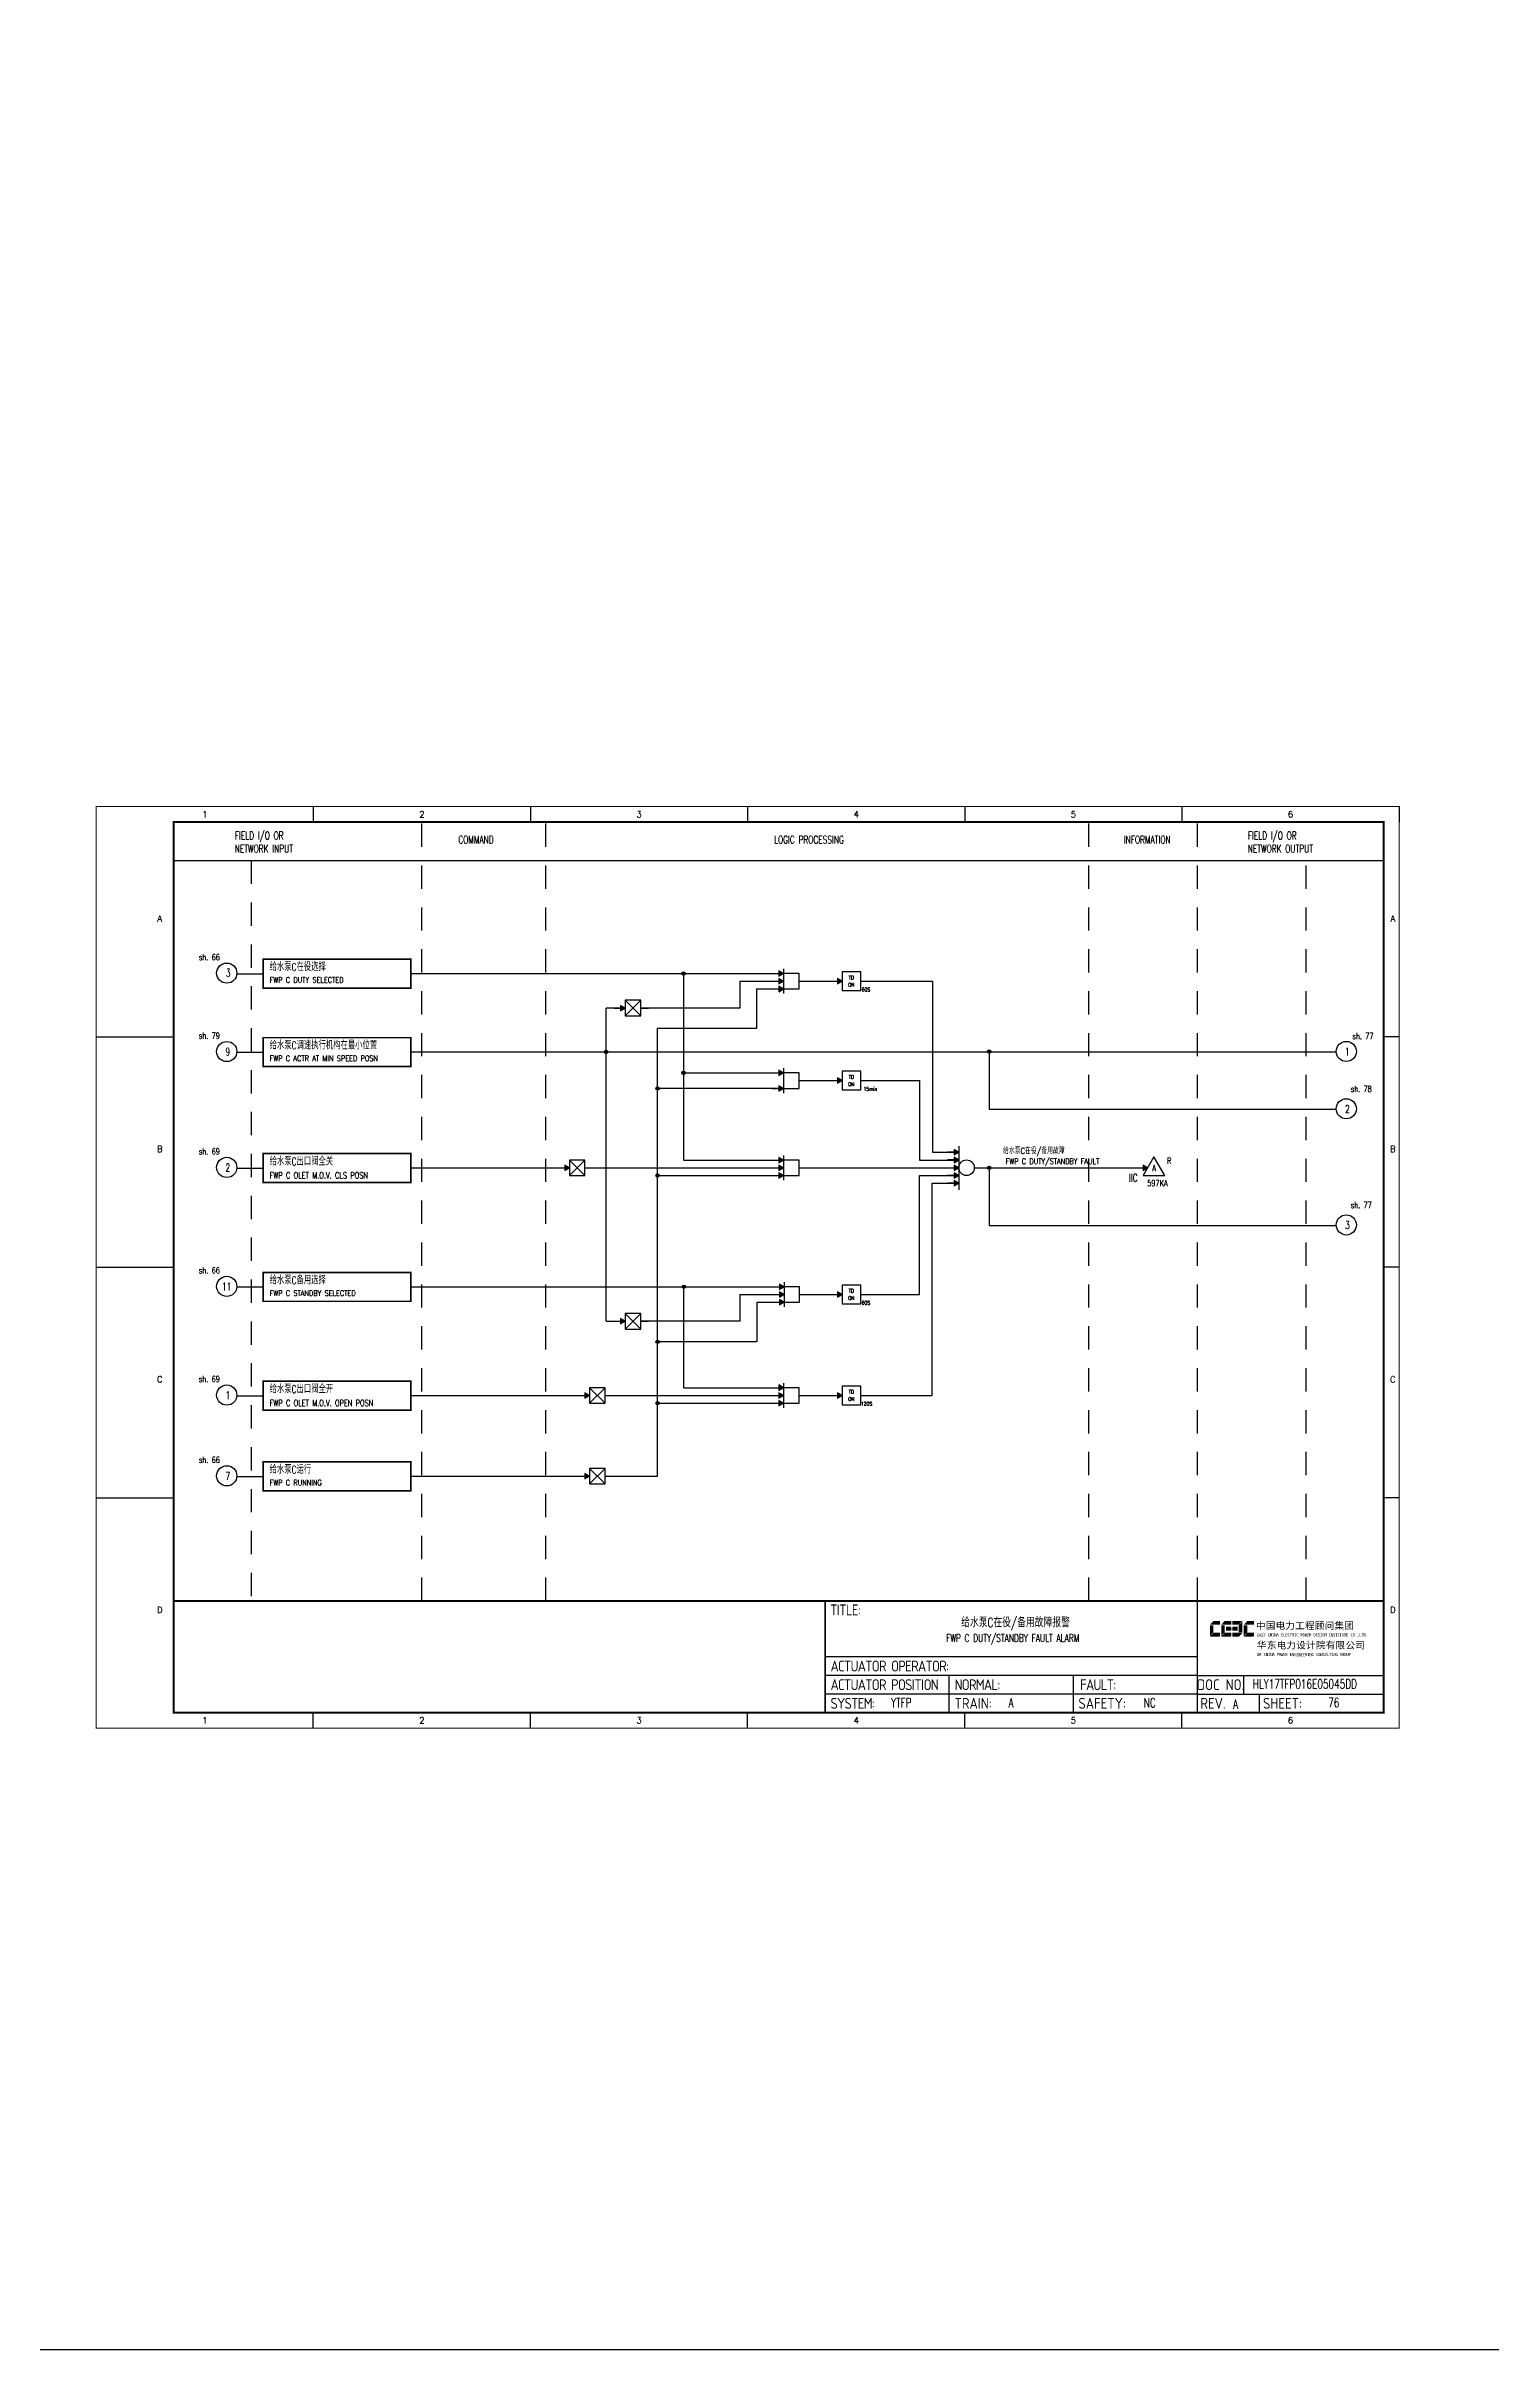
# Model space of a CAD drawing. Header units: millimetres. Extents: x 38833 to 52469, y 29493 to 32647.
# Drawn here: x 45500 to 45966, y 29493 to 30236 of the extents above; entities that cross this region are included whole.
import ezdxf
from ezdxf.enums import TextEntityAlignment as Align

# ---------------------------------------------------------------- set-up
doc = ezdxf.new("R2010")
doc.units = ezdxf.units.MM
doc.linetypes.add('JIS_02_0.7', pattern=[1.35, 0.75, -0.6])
for name, color, linetype in [('BLOCK', 7, 'Continuous'), ('BORDER', 1, 'Continuous'), ('MLINE', 6, 'Continuous'), ('TITLE', 1, 'Continuous'), ('TK', 7, 'Continuous'), ('图框_外框线', 7, 'Continuous'), ('图框_标题栏文字', 6, 'Continuous')]:
    doc.layers.add(name, color=color, linetype=linetype)
doc.styles.add('DANIEL', font='COMPLEX', dxfattribs={"width": 0.7, "bigfont": 'GVFS'})
doc.styles.add('ecepdi', font='simhei.ttf', dxfattribs={"width": 0.9})
doc.styles.get("Standard").update_dxf_attribs({"font": 'romans.shx', "width": 0.7, "bigfont": 'hztxta.shx'})
doc.styles.add('工程字', font='gbenor.shx', dxfattribs={"bigfont": 'gbcbig.shx'})

# ---------------------------------------------------------------- blocks, each defined once
blk = doc.blocks.new('TD ON')
at = {"layer": 'BORDER'}
blk.add_hatch(color=256, dxfattribs=at).paths.add_polyline_path([(2178.99, 3763.24), (2177.49, 3764.11), (2177.49, 3762.37)])
for p, q in [((2176.99, 3763.24), (2178.99, 3763.24)), ((2184.99, 3763.24), (2186.99, 3763.24))]:
    blk.add_line(p, q, dxfattribs=at)
for points in [[(2178.99, 3763.24), (2177.49, 3764.11), (2177.49, 3762.37)], [(2184.99, 3766.24), (2178.99, 3766.24), (2178.99, 3760.24), (2184.99, 3760.24)]]:
    blk.add_lwpolyline(points, close=True, dxfattribs=at)
at = {"layer": 'BORDER', "style": 'DANIEL', "width": 0.8}
for s, p in [('TD', (2181.94, 3764.43)), ('ON', (2181.94, 3762.09))]:
    blk.add_text(s, height=1.2, dxfattribs=at).set_placement(p, align=Align.MIDDLE)
blk = doc.blocks.new('A$C1E0003F3')
h = blk.add_hatch(color=152)
edge = h.paths.add_edge_path()
edge.add_ellipse((5.15, 4.41), major_axis=(0, 0.211), ratio=0.769231, start_angle=-90, end_angle=0)
edge.add_line((5.15, 4.62), (3.22, 4.62))
edge.add_line((3.22, 4.62), (2.09, 3.35))
edge.add_line((2.09, 3.35), (5.32, 3.35))
edge.add_line((5.32, 3.35), (5.32, 4.41))
h.paths.add_polyline_path([(3.22, 3.23), (2.09, 3.23), (2.09, -0.36), (3.22, 0.91)])
edge = h.paths.add_edge_path()
edge.add_line((5.32, 0.81), (3.27, 0.81))
edge.add_line((3.27, 0.81), (2.13, -0.46))
edge.add_line((2.13, -0.46), (5.15, -0.46))
edge.add_ellipse((5.15, -0.25), major_axis=(0, 0.211), ratio=0.769231, start_angle=180, end_angle=270)
edge.add_line((5.32, -0.25), (5.32, 0.81))
h = blk.add_hatch(color=152)
edge = h.paths.add_edge_path()
edge.add_ellipse((8.78, 4.41), major_axis=(0, 0.211), ratio=0.769231, start_angle=-90, end_angle=0)
edge.add_line((8.78, 4.62), (6.84, 4.62))
edge.add_line((6.84, 4.62), (5.71, 3.35))
edge.add_line((5.71, 3.35), (8.94, 3.35))
edge.add_line((8.94, 3.35), (8.94, 4.41))
h.paths.add_polyline_path([(6.84, 3.23), (5.71, 3.23), (5.71, -0.36), (6.84, 0.91)])
edge = h.paths.add_edge_path()
edge.add_ellipse((8.78, 2.49), major_axis=(0, 0.211), ratio=0.769231, start_angle=-90, end_angle=0)
edge.add_line((8.78, 2.7), (7.22, 2.7))
edge.add_line((7.22, 2.7), (7.22, 1.44))
edge.add_line((7.22, 1.44), (8.78, 1.44))
edge.add_ellipse((8.78, 1.65), major_axis=(0, 0.211), ratio=0.769231, start_angle=180, end_angle=270)
edge.add_line((8.94, 1.65), (8.94, 2.49))
edge = h.paths.add_edge_path()
edge.add_line((8.94, 0.81), (6.89, 0.81))
edge.add_line((6.89, 0.81), (5.75, -0.46))
edge.add_line((5.75, -0.46), (8.78, -0.46))
edge.add_ellipse((8.78, -0.25), major_axis=(0, 0.211), ratio=0.769231, start_angle=180, end_angle=270)
edge.add_line((8.94, -0.25), (8.94, 0.81))
h = blk.add_hatch(color=1)
edge = h.paths.add_edge_path()
edge.add_line((12.48, 4.62), (9.46, 4.62))
edge.add_ellipse((9.46, 4.41), major_axis=(0, 0.211), ratio=0.769231, start_angle=0, end_angle=90)
edge.add_line((9.3, 4.41), (9.3, 3.35))
edge.add_line((9.3, 3.35), (11.35, 3.35))
edge.add_line((11.35, 3.35), (12.48, 4.62))
h.paths.add_polyline_path([(12.57, 4.56), (11.38, 3.23), (11.38, 0.93), (12.57, 0.93)])
edge = h.paths.add_edge_path()
edge.add_line((11.03, 2.7), (9.46, 2.7))
edge.add_ellipse((9.46, 2.49), major_axis=(0, 0.211), ratio=0.769231, start_angle=0, end_angle=90)
edge.add_line((9.3, 2.49), (9.3, 1.65))
edge.add_ellipse((9.46, 1.65), major_axis=(0, 0.211), ratio=0.769231, start_angle=90, end_angle=180)
edge.add_line((9.46, 1.44), (11.03, 1.44))
edge.add_line((11.03, 1.44), (11.03, 2.7))
h = blk.add_hatch(color=1)
edge = h.paths.add_edge_path()
edge.add_line((12.58, 0.79), (9.3, 0.79))
edge.add_line((9.3, 0.79), (9.3, -0.27))
edge.add_ellipse((9.46, -0.27), major_axis=(0, 0.211), ratio=0.769231, start_angle=90, end_angle=180)
edge.add_line((9.46, -0.48), (11.43, -0.48))
edge.add_line((11.43, -0.48), (12.58, 0.79))
h = blk.add_hatch(color=152)
edge = h.paths.add_edge_path()
edge.add_ellipse((16.11, 4.41), major_axis=(0, 0.211), ratio=0.769231, start_angle=-90, end_angle=0)
edge.add_line((16.11, 4.62), (14.14, 4.62))
edge.add_line((14.14, 4.62), (13, 3.35))
edge.add_line((13, 3.35), (16.27, 3.35))
edge.add_line((16.27, 3.35), (16.27, 4.41))
h.paths.add_polyline_path([(14.14, 3.23), (13, 3.23), (13, -0.36), (14.14, 0.91)])
edge = h.paths.add_edge_path()
edge.add_line((16.27, 0.81), (14.18, 0.81))
edge.add_line((14.18, 0.81), (13.04, -0.46))
edge.add_line((13.04, -0.46), (16.03, -0.46))
edge.add_ellipse((16.03, -0.15), major_axis=(0, 0.316), ratio=0.769231, start_angle=180, end_angle=270)
edge.add_line((16.27, -0.15), (16.27, 0.81))
at = {"layer": 'TITLE', "color": 7, "style": 'ecepdi'}
for s, p in [('中', (16.92, 1.94)), ('国', (20.09, 2)), ('电', (23.25, 1.99)), ('力', (26.39, 1.96)), ('工', (29.53, 1.95)), ('程', (32.71, 1.98)), ('顾', (35.9, 1.98)), ('问', (39.09, 1.94)), ('集', (42.26, 1.98)), ('团', (45.42, 2.01)), ('华', (17.24, -4.31)), ('东', (20.45, -4.29)), ('电', (23.62, -4.35)), ('力', (26.75, -4.32)), ('设', (29.92, -4.3)), ('计', (33.05, -4.31)), ('院', (36.26, -4.29)), ('有', (39.41, -4.29)), ('限', (42.57, -4.32)), ('公', (45.78, -4.38)), ('司', (48.91, -4.35))]:
    blk.add_text(s, height=2.2, dxfattribs=at).set_placement(p)
at = {"layer": 'TITLE', "color": 7, "style": 'ecepdi', "width": 0.975}
for s, p in [('E', (17.58, 0.02)), ('A', (18.29, 0.03)), ('S', (19, 0.03)), ('T', (19.7, 0.03)), ('C', (21.1, 0.09)), ('H', (21.77, 0.09)), ('I', (22.46, 0.09)), ('N', (23.17, 0.1)), ('A', (23.86, 0.1)), ('E', (25.35, 0.09)), ('L', (26.05, 0.11)), ('E', (26.76, 0.1)), ('C', (27.46, 0.12)), ('T', (28.18, 0.11)), ('R', (28.87, 0.1)), ('I', (29.57, 0.11)), ('C', (30.28, 0.1)), ('P', (31.64, 0.09)), ('O', (32.32, 0.08)), ('W', (33.03, 0.08)), ('E', (33.72, 0.08)), ('R', (34.42, 0.09)), ('D', (35.81, 0.1)), ('E', (36.52, 0.1)), ('S', (37.2, 0.1)), ('I', (37.91, 0.09)), ('G', (38.68, 0.11)), ('N', (39.38, 0.09)), ('I', (40.72, 0.07)), ('N', (41.43, 0.08)), ('S', (42.14, 0.08)), ('T', (42.83, 0.08)), ('I', (43.52, 0.09)), ('T', (44.22, 0.07)), ('U', (44.93, 0.07)), ('T', (45.63, 0.08)), ('E', (46.34, 0.09)), ('C', (47.76, 0.11)), ('O', (48.48, 0.1)), ('L', (50.56, 0.1)), ('T', (51.27, 0.1)), ('D', (51.96, 0.1)), ('O', (17.67, -6.18)), ('OF', (18.01, -6.2)), ('F', (18.37, -6.2)), ('C', (19.8, -6.19)), ('H', (20.47, -6.19)), ('I', (21.15, -6.19)), ('N', (21.87, -6.18)), ('A', (22.56, -6.18)), ('P', (23.98, -6.2)), ('O', (24.66, -6.21)), ('W', (25.36, -6.21)), ('E', (26.06, -6.21)), ('R', (26.75, -6.2)), ('E', (28.19, -6.24)), ('N', (28.91, -6.27)), ('G', (29.62, -6.26)), ('I', (30.32, -6.27)), ('N', (31.02, -6.27)), ('E', (31.7, -6.28)), ('E', (32.41, -6.27)), ('R', (33.1, -6.24)), ('I', (33.81, -6.24)), ('N', (34.51, -6.26)), ('G', (35.2, -6.24)), ('C', (36.61, -6.19)), ('O', (37.3, -6.21)), ('N', (38, -6.2)), ('S', (38.71, -6.21)), ('U', (39.41, -6.18)), ('L', (40.11, -6.18)), ('T', (40.81, -6.19)), ('I', (41.51, -6.21)), ('N', (42.2, -6.21)), ('G', (42.91, -6.17)), ('G', (44.29, -6.2)), ('R', (45, -6.21)), ('O', (45.69, -6.22)), ('U', (46.39, -6.2)), ('P', (47.1, -6.23)), ('.', (49.23, 0.1)), (',', (49.87, 0.1)), ('.', (52.72, 0.11))]:
    blk.add_text(s, height=1, dxfattribs=at).set_placement(p, align=Align.MIDDLE_CENTER)
blk = doc.blocks.new('A$C613255F0')
for p, q in [((70, 297), (70, 292)), ((140, 297), (140, 292)), ((210, 297), (210, 292)), ((280, 297), (280, 292)), ((350, 297), (350, 292)), ((420, 297), (420, 292)), ((0, 222.75), (25, 222.75)), ((420, 222.75), (415, 222.75)), ((0, 148.5), (25, 148.5)), ((420, 148.5), (415, 148.5)), ((0, 74.25), (25, 74.25)), ((420, 74.25), (415, 74.25)), ((70, 0), (70, 5)), ((140, 0), (140, 5)), ((210, 0), (210, 5)), ((280, 0), (280, 5)), ((350, 0), (350, 5))]:
    blk.add_line(p, q)
at = {"layer": 'MLINE', "linetype": 'JIS_02_0.7', "ltscale": 10}
for p, q in [((105, 41), (105, 292)), ((145, 41), (145, 292)), ((320, 41), (320, 292)), ((355, 41), (355, 292)), ((50, 279.56), (50, 41)), ((390, 41), (390, 279.56))]:
    blk.add_line(p, q, dxfattribs=at)
at = {"layer": 'MLINE'}
blk.add_line((25, 279.56), (415, 279.56), dxfattribs=at)
at = {"layer": '图框_外框线'}
for p, q in [((355, 5), (355, 41)), ((355, 23), (235, 23)), ((355, 17), (235, 17)), ((275, 11), (275, 17)), ((315, 11), (315, 17)), ((355, 17), (415, 17)), ((370, 11), (370, 17)), ((355, 11), (235, 11)), ((355, 11), (235, 11)), ((275, 5), (275, 11)), ((315, 5), (315, 11)), ((355, 11), (415, 11)), ((375, 5), (375, 11))]:
    blk.add_line(p, q, dxfattribs=at)
for points, const_width in [([(0, 0), (420, 0), (420, 297), (0, 297)], 0.3), ([(25, 5), (415, 5), (415, 292), (25, 292)], 0.6)]:
    blk.add_lwpolyline(points, close=True, dxfattribs=dict(at, const_width=const_width))
at = {"layer": '图框_外框线', "const_width": 0.6}
blk.add_lwpolyline([(235, 41), (25, 41)], dxfattribs=at)
at = {"layer": '图框_外框线'}
blk.add_lwpolyline([(415, 41, 0.6, 0.6, 0), (235, 41, 0.6, 0.6, 0), (235, 5, 0, 0, 0)], format="xyseb", dxfattribs=at)
blk.add_blockref('A$C1E0003F3', (356.94, 29.95))
at = {"layer": 'MLINE', "char_height": 2.5, "width": 31.8959, "attachment_point": 1}
for s, insert in [('FIELD I/O OR', (44.67, 288.89)), ('NETWORK INPUT', (44.67, 284.64)), ('COMMAND', (116.74, 287.58)), ('LOGIC PROCESSING', (218.52, 287.58)), ('INFORMATION', (331.25, 287.58)), ('FIELD I/O OR', (371.22, 288.89)), ('NETWORK OUTPUT', (371.22, 284.64))]:
    blk.add_mtext(s, dxfattribs=dict(at, insert=insert))
at = {"layer": 'TK', "color": 3}
for s, p in [('1', (35, 294.5)), ('2', (105, 294.5)), ('3', (175, 294.5)), ('4', (245, 294.5)), ('5', (315, 294.5)), ('6', (385, 294.5)), ('1', (35, 2.5)), ('2', (105, 2.5)), ('3', (175, 2.5)), ('4', (245, 2.5)), ('5', (315, 2.5)), ('6', (385, 2.5))]:
    blk.add_text(s, height=2, dxfattribs=at).set_placement(p, align=Align.MIDDLE)
for s, p in [('A', (20.5, 259.88)), ('A', (418, 259.88)), ('B', (20.5, 185.62)), ('B', (418, 185.62)), ('C', (20.5, 111.38)), ('C', (418, 111.38)), ('D', (20.5, 37.12)), ('D', (418, 37.12))]:
    blk.add_text(s, height=2, dxfattribs=at).set_placement(p, align=Align.CENTER)
at = {"layer": '图框_标题栏文字', "char_height": 3.5, "style": '工程字'}
for s, insert, width, attachment_point in [('{\\T0.9; TITLE:}', (234.86, 38.09), 14.2249, 4), ('{\\T0.9; ACTUATOR OPERATOR:}', (235, 20), 40, 4), ('{\\T0.9; ACTUATOR POSITION}', (235, 14), 45, 4), ('{\\T0.9; NORMAL:}', (275, 14), 18.2557, 4), ('{\\T0.9; FAULT:}', (315.44, 14), 15, 4), ('DOC NO.', (362.5, 14), 15, 5), ('{\\T0.9; SYSTEM:}', (235, 8), 17.9526, 4), ('{\\T0.9; }TRAIN: ', (275, 8), 17.6638, 4), ('SAFETY:', (324.3, 8), 22.3993, 5), ('REV.', (360, 8), 10, 5), ('SHEET:', (382.42, 8), 20, 5)]:
    blk.add_mtext(s, dxfattribs=dict(at, insert=insert, width=width, attachment_point=attachment_point))

msp = doc.modelspace()

# ---------------------------------------------------------------- hatches: boundary and pattern name
h = msp.add_hatch(color=256)
edge = h.paths.add_edge_path()
edge.add_arc((45705.36, 29936.64), 0.55, 0, 360)
h = msp.add_hatch(color=256)
edge = h.paths.add_edge_path()
edge.add_arc((45680.42, 29911.37), 0.55, 0, 360)
h = msp.add_hatch(color=256)
edge = h.paths.add_edge_path()
edge.add_arc((45803.92, 29911.5), 0.55, 0, 360)
h = msp.add_hatch(color=256)
edge = h.paths.add_edge_path()
edge.add_arc((45705.36, 29904.63), 0.55, 0, 360)
h = msp.add_hatch(color=256)
edge = h.paths.add_edge_path()
edge.add_arc((45697.03, 29899.63), 0.55, 0, 360)
msp.add_hatch(color=256).paths.add_polyline_path([(45854.99, 29874.06), (45853.49, 29874.93), (45853.49, 29873.19)])
h = msp.add_hatch(color=256)
edge = h.paths.add_edge_path()
edge.add_arc((45697.03, 29871.55), 0.55, 0, 360)
h = msp.add_hatch(color=256)
edge = h.paths.add_edge_path()
edge.add_arc((45803.92, 29874.06), 0.55, 0, 360)
h = msp.add_hatch(color=256)
edge = h.paths.add_edge_path()
edge.add_arc((45705.49, 29835.71), 0.55, 0, 360)
h = msp.add_hatch(color=256)
edge = h.paths.add_edge_path()
edge.add_arc((45697.03, 29817.99), 0.55, 0, 360)
h = msp.add_hatch(color=256)
edge = h.paths.add_edge_path()
edge.add_arc((45697.03, 29798.18), 0.55, 0, 360)
at = {"layer": 'BORDER'}
for points in [[(45737.64, 29936.66), (45736.14, 29937.53), (45736.14, 29935.79)], [(45737.64, 29934.16), (45736.14, 29935.03), (45736.14, 29933.29)], [(45737.64, 29931.66), (45736.14, 29932.53), (45736.14, 29930.79)], [(45686.58, 29925.52), (45685.08, 29926.39), (45685.08, 29924.66)], [(45737.64, 29904.63), (45736.14, 29905.5), (45736.14, 29903.76)], [(45737.64, 29899.63), (45736.14, 29900.5), (45736.14, 29898.76)], [(45668.59, 29874.05), (45667.09, 29874.91), (45667.09, 29873.18)], [(45737.64, 29876.55), (45736.14, 29877.41), (45736.14, 29875.68)], [(45737.64, 29874.05), (45736.14, 29874.91), (45736.14, 29873.18)], [(45794.1, 29879.06), (45792.6, 29879.93), (45792.6, 29878.19)], [(45794.1, 29876.56), (45792.6, 29877.43), (45792.6, 29875.69)], [(45794.1, 29874.06), (45792.6, 29874.93), (45792.6, 29873.19)], [(45737.64, 29871.55), (45736.14, 29872.41), (45736.14, 29870.68)], [(45794.1, 29871.56), (45792.6, 29872.43), (45792.6, 29870.69)], [(45794.1, 29869.06), (45792.6, 29869.93), (45792.6, 29868.19)], [(45737.77, 29835.71), (45736.27, 29836.57), (45736.27, 29834.84)], [(45737.77, 29833.21), (45736.27, 29834.07), (45736.27, 29832.34)], [(45737.77, 29830.71), (45736.27, 29831.57), (45736.27, 29829.84)], [(45686.58, 29824.57), (45685.08, 29825.44), (45685.08, 29823.71)], [(45675.1, 29800.68), (45673.6, 29801.55), (45673.6, 29799.82)], [(45737.64, 29803.18), (45736.14, 29804.05), (45736.14, 29802.32)], [(45737.64, 29800.68), (45736.14, 29801.55), (45736.14, 29799.82)], [(45737.64, 29798.18), (45736.14, 29799.05), (45736.14, 29797.32)], [(45675.1, 29774.67), (45673.6, 29775.54), (45673.6, 29773.8)]]:
    msp.add_hatch(color=256, dxfattribs=at).paths.add_polyline_path(points)

# ---------------------------------------------------------------- linework, layer by layer
for p, q in [((45569.88, 29936.47), (45561.37, 29936.47)), ((45569.88, 29941.29), (45617.5, 29941.29)), ((45617.48, 29936.66), (45683.33, 29936.66)), ((45617.5, 29931.94), (45617.5, 29941.29)), ((45683.33, 29936.66), (45737.64, 29936.66)), ((45705.36, 29936.66), (45705.36, 29904.19)), ((45723.55, 29934.16), (45737.64, 29934.16)), ((45723.55, 29934.16), (45723.55, 29925.52)), ((45742.66, 29934.16), (45756.51, 29934.16)), ((45751.26, 29934.16), (45756.51, 29934.16)), ((45762.51, 29934.16), (45785.59, 29934.16)), ((45785.59, 29934.16), (45785.59, 29879.06)), ((45617.5, 29931.94), (45569.88, 29931.94)), ((45728.85, 29931.66), (45737.64, 29931.66)), ((45728.85, 29931.66), (45728.85, 29918.94)), ((45680.42, 29905.71), (45680.42, 29925.52)), ((45686.58, 29925.52), (45680.42, 29925.52)), ((45691.58, 29925.52), (45694.04, 29925.52)), ((45723.55, 29925.52), (45691.58, 29925.52)), ((45569.88, 29915.99), (45617.5, 29915.99)), ((45697.03, 29774.67), (45697.03, 29918.94)), ((45728.85, 29918.94), (45697.03, 29918.94)), ((45569.88, 29911.18), (45561.37, 29911.18)), ((45617.5, 29906.65), (45569.88, 29906.65)), ((45617.48, 29911.37), (45682.56, 29911.37)), ((45680.42, 29824.57), (45680.42, 29905.71)), ((45682.56, 29911.37), (45915.57, 29911.37)), ((45705.36, 29904.63), (45737.64, 29904.63)), ((45803.92, 29911.5), (45803.92, 29892.89)), ((45737.64, 29899.63), (45697.03, 29899.63)), ((45705.36, 29904.19), (45705.36, 29876.55)), ((45742.66, 29902.13), (45756.51, 29902.13)), ((45751.26, 29902.13), (45756.51, 29902.13)), ((45762.51, 29902.13), (45781.47, 29902.13)), ((45781.47, 29902.13), (45781.47, 29876.54)), ((45803.92, 29892.89), (45915.72, 29892.89)), ((45569.88, 29878.67), (45617.5, 29878.67)), ((45705.36, 29876.55), (45737.64, 29876.55)), ((45781.47, 29876.54), (45794.1, 29876.54)), ((45785.59, 29879.06), (45794.1, 29879.06)), ((45569.88, 29873.86), (45561.37, 29873.86)), ((45617.5, 29869.33), (45569.88, 29869.33)), ((45617.5, 29874.05), (45668.59, 29874.05)), ((45673.59, 29874.05), (45737.64, 29874.05)), ((45697.03, 29871.55), (45737.64, 29871.55)), ((45742.64, 29874.05), (45794.1, 29874.05)), ((45781.42, 29833.21), (45781.42, 29871.56)), ((45781.42, 29871.56), (45794.1, 29871.56)), ((45785.52, 29800.68), (45785.52, 29869.06)), ((45785.52, 29869.06), (45794.1, 29869.06)), ((45799.1, 29874.06), (45854.99, 29874.06)), ((45803.92, 29874.06), (45803.92, 29855.45)), ((45803.92, 29855.45), (45915.72, 29855.45)), ((45569.88, 29840.33), (45617.5, 29840.33)), ((45569.88, 29835.52), (45561.37, 29835.52)), ((45617.5, 29830.99), (45569.88, 29830.99)), ((45617.48, 29835.71), (45705.49, 29835.71)), ((45705.49, 29835.71), (45737.77, 29835.71)), ((45705.49, 29803.18), (45705.49, 29835.71)), ((45723.55, 29833.21), (45737.77, 29833.21)), ((45723.55, 29833.21), (45723.55, 29824.57)), ((45728.99, 29830.71), (45734.18, 29830.71)), ((45728.99, 29830.71), (45734.18, 29830.71)), ((45728.99, 29830.71), (45728.99, 29817.99)), ((45742.79, 29833.21), (45756.51, 29833.21)), ((45751.39, 29833.21), (45756.51, 29833.21)), ((45762.51, 29833.21), (45781.42, 29833.21)), ((45680.42, 29824.57), (45686.58, 29824.57)), ((45691.58, 29824.57), (45691.66, 29824.57)), ((45691.58, 29824.57), (45694.04, 29824.57)), ((45723.55, 29824.57), (45691.58, 29824.57)), ((45728.85, 29817.99), (45697.03, 29817.99)), ((45569.88, 29800.5), (45561.37, 29800.5)), ((45569.88, 29805.31), (45617.5, 29805.31)), ((45617.48, 29800.68), (45675.1, 29800.68)), ((45670.21, 29800.68), (45675.1, 29800.68)), ((45680.1, 29800.68), (45737.64, 29800.68)), ((45705.49, 29803.18), (45737.64, 29803.18)), ((45742.66, 29800.68), (45756.51, 29800.68)), ((45762.51, 29800.68), (45785.52, 29800.68)), ((45617.5, 29795.97), (45569.88, 29795.97)), ((45697.03, 29798.18), (45737.64, 29798.18)), ((45569.88, 29779.3), (45617.5, 29779.3)), ((45569.88, 29774.48), (45561.37, 29774.48)), ((45617.48, 29774.67), (45675.1, 29774.67)), ((45670.21, 29774.67), (45675.1, 29774.67)), ((45680.1, 29774.67), (45697.03, 29774.67)), ((45617.5, 29769.95), (45569.88, 29769.95))]:
    msp.add_line(p, q)
for points in [[(39417.51, 32646.72), (50497.51, 32646.72), (50497.51, 29493.1), (39417.51, 29493.1)], [(45854.99, 29874.06), (45853.49, 29874.93), (45853.49, 29873.19)]]:
    msp.add_lwpolyline(points, close=True)
at = {"const_width": 0.5}
for points in [[(45569.88, 29941.29), (45617.5, 29941.29), (45617.5, 29931.94), (45569.88, 29931.94), (45569.88, 29941.29)], [(45569.88, 29915.99), (45617.5, 29915.99), (45617.5, 29906.65), (45569.88, 29906.65), (45569.88, 29915.99)], [(45569.88, 29878.67), (45617.5, 29878.67), (45617.5, 29869.33), (45569.88, 29869.33), (45569.88, 29878.67)], [(45569.88, 29840.33), (45617.5, 29840.33), (45617.5, 29830.99), (45569.88, 29830.99), (45569.88, 29840.33)], [(45569.88, 29805.31), (45617.5, 29805.31), (45617.5, 29795.97), (45569.88, 29795.97), (45569.88, 29805.31)], [(45569.88, 29779.3), (45617.5, 29779.3), (45617.5, 29769.95), (45569.88, 29769.95), (45569.88, 29779.3)]]:
    msp.add_lwpolyline(points, dxfattribs=at)
at = {"color": 1}
msp.add_lwpolyline([(45860.48, 29871.61), (45857.01, 29877.61), (45853.55, 29871.61)], close=True, dxfattribs=at)
for centre, radius in [((45558.13, 29936.78), 3.25), ((45705.36, 29936.64), 0.55), ((45558.13, 29911.49), 3.25), ((45680.42, 29911.37), 0.55), ((45803.92, 29911.5), 0.55), ((45919.02, 29911.54), 3.25), ((45705.36, 29904.63), 0.55), ((45697.03, 29899.63), 0.55), ((45919.02, 29893.06), 3.25), ((45558.13, 29874.17), 3.25), ((45697.03, 29871.55), 0.55), ((45803.92, 29874.06), 0.55), ((45919.02, 29855.62), 3.25), ((45558.13, 29835.83), 3.25), ((45705.49, 29835.71), 0.55), ((45697.03, 29817.99), 0.55), ((45558.13, 29800.81), 3.25), ((45697.03, 29798.18), 0.55), ((45558.13, 29774.79), 3.25)]:
    msp.add_circle(centre, radius)
at = {"layer": 'BORDER'}
for p, q in [((45734.05, 29936.66), (45737.64, 29936.66)), ((45734.05, 29934.16), (45737.64, 29934.16)), ((45737.64, 29938.16), (45737.64, 29930.16)), ((45742.64, 29934.16), (45744.64, 29934.16)), ((45686.58, 29928.02), (45691.58, 29923.02)), ((45691.58, 29928.02), (45686.58, 29923.02)), ((45734.05, 29931.66), (45737.64, 29931.66)), ((45682.99, 29925.52), (45686.58, 29925.52)), ((45691.58, 29925.52), (45693.58, 29925.52)), ((45734.05, 29904.63), (45737.64, 29904.63)), ((45737.64, 29906.13), (45737.64, 29898.13)), ((45734.05, 29899.63), (45737.64, 29899.63)), ((45742.64, 29902.13), (45744.64, 29902.13)), ((45668.59, 29876.55), (45673.59, 29871.55)), ((45673.59, 29876.55), (45668.59, 29871.55)), ((45734.05, 29876.55), (45737.64, 29876.55)), ((45737.64, 29878.05), (45737.64, 29870.05)), ((45794.1, 29879.06), (45790.51, 29879.06)), ((45794.1, 29876.56), (45790.51, 29876.56)), ((45794.1, 29880.99), (45794.1, 29866.99)), ((45665, 29874.05), (45668.59, 29874.05)), ((45673.59, 29874.05), (45675.59, 29874.05)), ((45734.05, 29874.05), (45737.64, 29874.05)), ((45734.05, 29871.55), (45737.64, 29871.55)), ((45742.64, 29874.05), (45744.64, 29874.05)), ((45790.51, 29874.06), (45794.1, 29874.06)), ((45794.1, 29871.56), (45790.51, 29871.56)), ((45794.1, 29869.06), (45790.51, 29869.06)), ((45799.1, 29874.06), (45801.1, 29874.06)), ((45734.18, 29835.71), (45737.77, 29835.71)), ((45734.18, 29833.21), (45737.77, 29833.21)), ((45734.18, 29830.71), (45737.77, 29830.71)), ((45737.77, 29837.21), (45737.77, 29829.21)), ((45742.77, 29833.21), (45744.77, 29833.21)), ((45682.99, 29824.57), (45686.58, 29824.57)), ((45686.58, 29827.07), (45691.58, 29822.07)), ((45691.58, 29827.07), (45686.58, 29822.07)), ((45691.58, 29824.57), (45693.58, 29824.57)), ((45671.51, 29800.68), (45675.1, 29800.68)), ((45675.1, 29803.18), (45680.1, 29798.18)), ((45680.1, 29803.18), (45675.1, 29798.18)), ((45680.1, 29800.68), (45682.1, 29800.68)), ((45734.05, 29803.18), (45737.64, 29803.18)), ((45734.05, 29800.68), (45737.64, 29800.68)), ((45737.64, 29804.68), (45737.64, 29796.68)), ((45742.64, 29800.68), (45744.64, 29800.68)), ((45734.05, 29798.18), (45737.64, 29798.18)), ((45671.51, 29774.67), (45675.1, 29774.67)), ((45675.1, 29777.17), (45680.1, 29772.17)), ((45680.1, 29777.17), (45675.1, 29772.17)), ((45680.1, 29774.67), (45682.1, 29774.67))]:
    msp.add_line(p, q, dxfattribs=at)
for points in [[(45737.64, 29936.66), (45736.14, 29937.53), (45736.14, 29935.79)], [(45737.64, 29934.16), (45736.14, 29935.03), (45736.14, 29933.29)], [(45742.64, 29936.66), (45737.64, 29936.66), (45737.64, 29931.66), (45742.64, 29931.66)], [(45691.58, 29928.02), (45686.58, 29928.02), (45686.58, 29923.02), (45691.58, 29923.02)], [(45737.64, 29931.66), (45736.14, 29932.53), (45736.14, 29930.79)], [(45686.58, 29925.52), (45685.08, 29926.39), (45685.08, 29924.66)], [(45737.64, 29904.63), (45736.14, 29905.5), (45736.14, 29903.76)], [(45742.64, 29904.63), (45737.64, 29904.63), (45737.64, 29899.63), (45742.64, 29899.63)], [(45737.64, 29899.63), (45736.14, 29900.5), (45736.14, 29898.76)], [(45668.59, 29874.05), (45667.09, 29874.91), (45667.09, 29873.18)], [(45673.59, 29876.55), (45668.59, 29876.55), (45668.59, 29871.55), (45673.59, 29871.55)], [(45737.64, 29876.55), (45736.14, 29877.41), (45736.14, 29875.68)], [(45737.64, 29874.05), (45736.14, 29874.91), (45736.14, 29873.18)], [(45742.64, 29876.55), (45737.64, 29876.55), (45737.64, 29871.55), (45742.64, 29871.55)], [(45794.1, 29879.06), (45792.6, 29879.93), (45792.6, 29878.19)], [(45794.1, 29876.56), (45792.6, 29877.43), (45792.6, 29875.69)], [(45794.1, 29874.06), (45792.6, 29874.93), (45792.6, 29873.19)], [(45737.64, 29871.55), (45736.14, 29872.41), (45736.14, 29870.68)], [(45794.1, 29871.56), (45792.6, 29872.43), (45792.6, 29870.69)], [(45794.1, 29869.06), (45792.6, 29869.93), (45792.6, 29868.19)], [(45737.77, 29835.71), (45736.27, 29836.57), (45736.27, 29834.84)], [(45737.77, 29833.21), (45736.27, 29834.07), (45736.27, 29832.34)], [(45737.77, 29830.71), (45736.27, 29831.57), (45736.27, 29829.84)], [(45742.77, 29835.71), (45737.77, 29835.71), (45737.77, 29830.71), (45742.77, 29830.71)], [(45686.58, 29824.57), (45685.08, 29825.44), (45685.08, 29823.71)], [(45691.58, 29827.07), (45686.58, 29827.07), (45686.58, 29822.07), (45691.58, 29822.07)], [(45675.1, 29800.68), (45673.6, 29801.55), (45673.6, 29799.82)], [(45680.1, 29803.18), (45675.1, 29803.18), (45675.1, 29798.18), (45680.1, 29798.18)], [(45737.64, 29803.18), (45736.14, 29804.05), (45736.14, 29802.32)], [(45737.64, 29800.68), (45736.14, 29801.55), (45736.14, 29799.82)], [(45742.64, 29803.18), (45737.64, 29803.18), (45737.64, 29798.18), (45742.64, 29798.18)], [(45737.64, 29798.18), (45736.14, 29799.05), (45736.14, 29797.32)], [(45675.1, 29774.67), (45673.6, 29775.54), (45673.6, 29773.8)], [(45680.1, 29777.17), (45675.1, 29777.17), (45675.1, 29772.17), (45680.1, 29772.17)]]:
    msp.add_lwpolyline(points, close=True, dxfattribs=at)
msp.add_circle((45796.6, 29874.06), 2.5, dxfattribs=at)

# ---------------------------------------------------------------- block references
for name, p in [('A$C613255F0', (45516.04, 29693.47)), ('TD ON', (43577.52, 26170.92)), ('TD ON', (43577.52, 26138.89)), ('TD ON', (43577.52, 26069.97)), ('TD ON', (43577.52, 26037.44))]:
    msp.add_blockref(name, p)

# ---------------------------------------------------------------- texts
at = {"color": 1, "width": 0.7}
msp.add_text('A', height=2, dxfattribs=at).set_placement((45857.1, 29872.98), align=Align.CENTER)
at = {"width": 0.7}
for s, height, p in [('给水泵C在役/备用故障报警 ', 3, (45794.87, 29726.01)), ('FWP C DUTY/STANDBY FAULT ALARM ', 2.5, (45790.06, 29721.23))]:
    msp.add_text(s, height=height, dxfattribs=at).set_placement(p)
at = {"color": 4, "char_height": 2, "width": 73.0067, "attachment_point": 1}
for s, insert in [('sh. 66', (45549.13, 29942.93)), ('sh. 79', (45549.13, 29917.64)), ('sh. 77', (45920.98, 29917.48)), ('sh. 78', (45920.44, 29900.47)), ('sh. 69', (45549.13, 29880.32)), ('sh. 77', (45920.44, 29863.03)), ('sh. 66', (45549.13, 29841.98)), ('sh. 69', (45549.13, 29806.96)), ('sh. 66', (45549.13, 29780.94))]:
    msp.add_mtext(s, dxfattribs=dict(at, insert=insert))
at = {"attachment_point": 1}
for s, insert, char_height, width in [('3', (45557.85, 29938.11), 2.5, 73.0067), ('给水泵C在役选择', (45571.96, 29940.01), 2.5, 73.0067), ('FWP C DUTY SELECTED', (45571.96, 29935.49), 1.8, 73.0067), ('9', (45557.73, 29912.7), 2.5, 73.0067), ('给水泵C调速执行机构在最小位置', (45571.96, 29914.72), 2.5, 73.0067), ('1', (45918.62, 29912.75), 2.5, 73.0067), ('FWP C ACTR AT MIN SPEED POSN', (45571.96, 29910.2), 1.8, 73.0067), ('2', (45918.62, 29894.27), 2.5, 73.0067), ('2', (45557.73, 29875.38), 2.5, 73.0067), ('给水泵C出口阀全关', (45571.96, 29877.32), 2.5, 73.0067), ('给水泵C在役/备用故障', (45808.37, 29880.5), 2, 73.0067), ('FWP C DUTY/STANDBY FAULT', (45809.2, 29877.05), 1.8, 73.0067), ('R', (45861.23, 29877.3), 2, 73.0067), ('FWP C OLET M.O.V. CLS POSN', (45571.96, 29872.63), 2, 73.0067), ('IIC', (45848.99, 29872.06), 2.5, 4.5039), ('597KA', (45854.84, 29870.1), 2, 73.0067), ('3', (45918.62, 29856.83), 2.5, 73.0067), ('给水泵C备用选择', (45571.96, 29839.05), 2.5, 73.0067), ('11', (45556.63, 29837.04), 2.5, 73.0067), ('FWP C STANDBY SELECTED', (45571.96, 29834.54), 1.8, 73.0067), ('1', (45557.73, 29802.02), 2.5, 73.0067), ('给水泵C出口阀全开', (45571.96, 29803.96), 2.5, 73.0067), ('FWP C OLET M.O.V. OPEN POSN', (45571.96, 29799.27), 2, 73.0067), ('给水泵C运行', (45571.96, 29778.02), 2.5, 73.0067), ('7', (45557.73, 29776), 2.5, 73.0067), ('FWP C RUNNING', (45571.96, 29773.5), 1.8, 73.0067), ('YTFP', (45772.28, 29703.16), 3, 8.5983), ('A', (45810.15, 29703.16), 3, 4.8474), ('NC', (45853.73, 29703.16), 3, 4.8474), ('A', (45882.52, 29702.72), 3, 8.5983)]:
    msp.add_mtext(s, dxfattribs=dict(at, insert=insert, char_height=char_height, width=width))
at = {"width": 0.7}
for tag, p, s in [('HLY17TFP016E05045DD', (45888.9, 29706.22), ''), ('76', (45913.18, 29700.22), '1')]:
    msp.add_attdef(tag, p, s, height=3, dxfattribs=at)
at = {"layer": 'BLOCK', "style": 'DANIEL', "width": 0.8}
for s, p in [('60S', (45764.18, 29931.49)), ('15min', (45765.59, 29899.46)), ('60S', (45764.18, 29830.53)), ('120S', (45764.37, 29798.01))]:
    msp.add_text(s, height=1.2, dxfattribs=at).set_placement(p, align=Align.MIDDLE)

doc.saveas('drawing.dxf')
